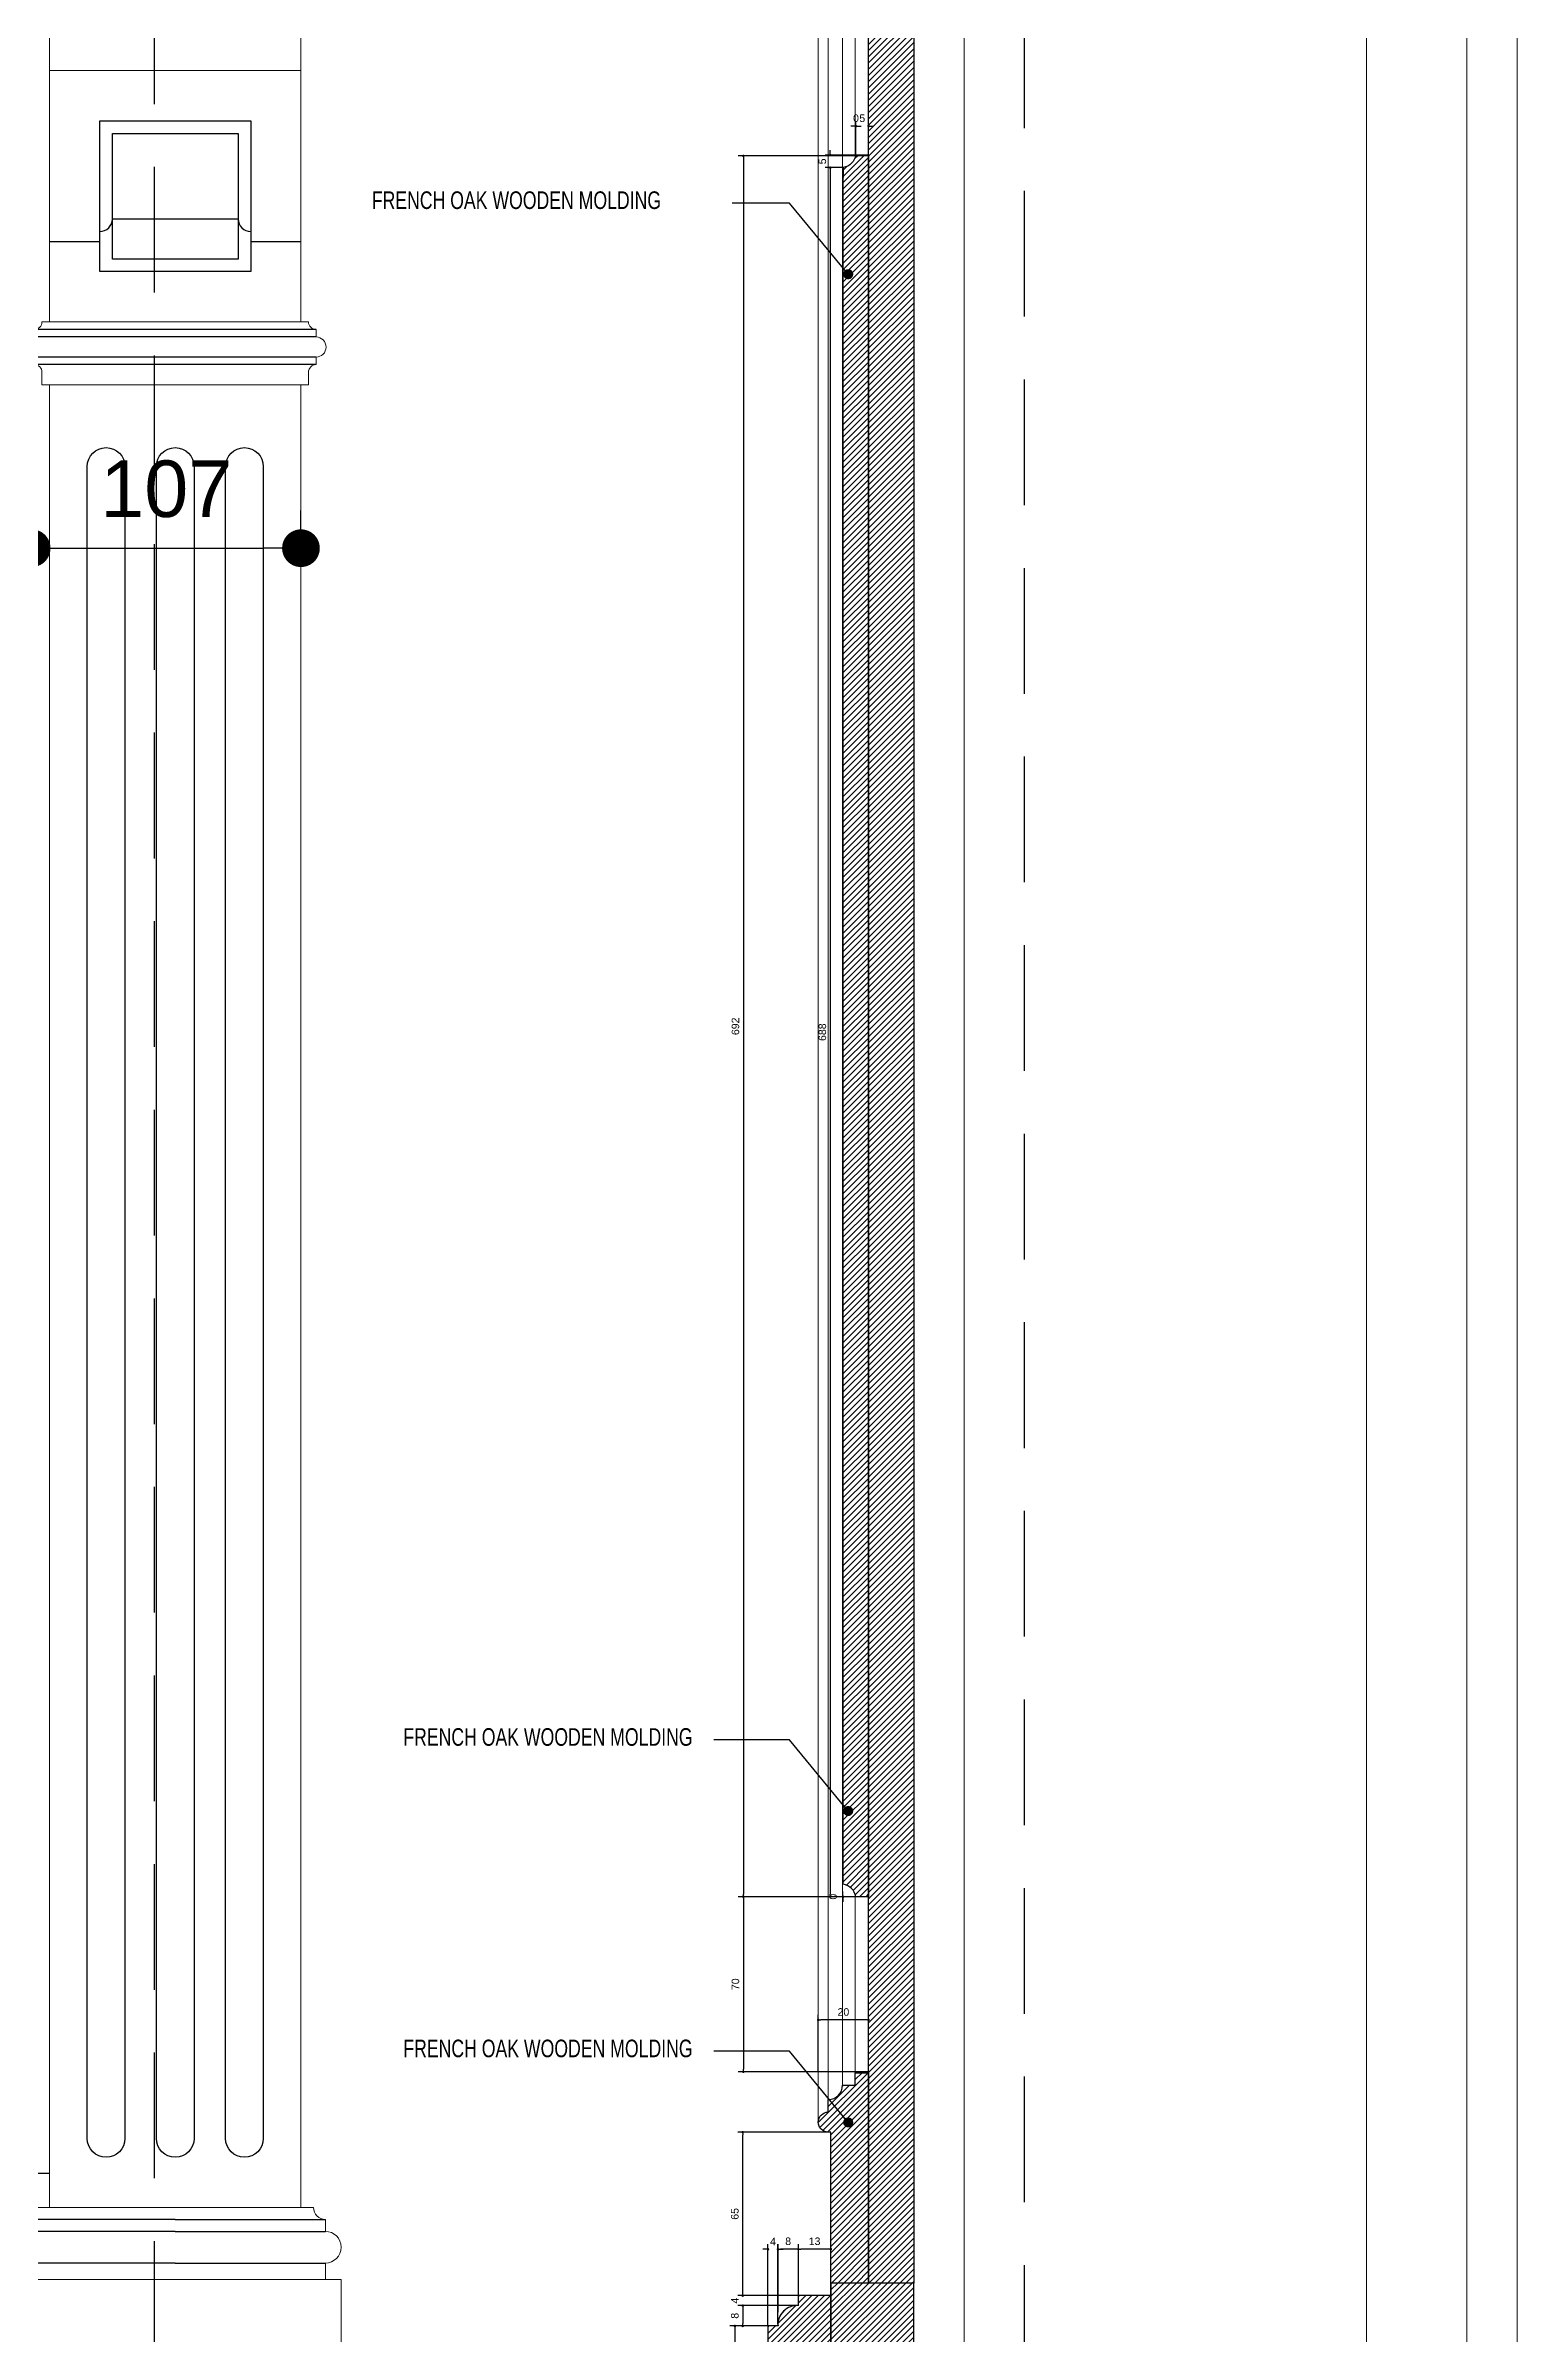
# Model space of a CAD drawing. Header units: inches. Extents: x 274057 to 444617, y 485849 to 635630.
# Drawn here: x 336106 to 336691, y 516499 to 517409 of the extents above; entities that cross this region are included whole.
import ezdxf

# ---------------------------------------------------------------- set-up
doc = ezdxf.new("R2010")
doc.units = ezdxf.units.IN
doc.header["$MEASUREMENT"] = 0
doc.linetypes.add('HIDDEN', pattern=[0.375, 0.25, -0.125])
doc.layers.add('A-DOOR', color=134, linetype='Continuous', lineweight=18)
for name, color, linetype in [('CQ Grg Gypsum', 41, 'Continuous'), ('CQ PANEL DIMENSION', 1, 'Continuous'), ('CQ SPOT DETAIL DIMENSION', 9, 'Continuous'), ('CQ spot detail elevation', 1, 'Continuous'), ('CQ SPOT DETAILS', 40, 'Continuous'), ('CQ text label', 3, 'Continuous'), ('CQ wall section', 5, 'Continuous'), ('CQ Wood Section', 60, 'Continuous'), ('WOOD', 23, 'Continuous'), ('WOOD 01', 34, 'Continuous'), ('WOOD 02', 32, 'Continuous'), ('Wood SECT', 1, 'Continuous')]:
    doc.layers.add(name, color=color, linetype=linetype)
doc.styles.add('DIM 50', font='romans.shx', dxfattribs={"width": 0.75, "height": 100})
doc.styles.get("Standard").update_dxf_attribs({"font": 'arial.ttf'})
doc.dimstyles.new('chester 15', dxfattribs={"dimscale": 0.15, "dimtxt": 150, "dimasz": 100, "dimexe": 100, "dimexo": 0, "dimgap": 80, "dimtad": 1, "dimdec": 0, "dimzin": 0, "dimdsep": 46, "dimtxsty": 'Standard', "dimblk": 'DOT', "dimcen": 100, "dimclrd": 1, "dimclre": 1, "dimclrt": 3, "dimadec": 0, "dimazin": 0, "dimtfac": 1, "dimtdec": 0, "dimtofl": 0, "dimtmove": 0, "dimatfit": 3, "dimfxl": 1, "dimtolj": 1, "dimtzin": 0, "dimlwd": -1, "dimarcsym": 0})
doc.dimstyles.new('CQ 2', dxfattribs={"dimscale": 0.02, "dimtxt": 150, "dimasz": 50, "dimexe": 100, "dimexo": 0, "dimgap": 80, "dimtad": 1, "dimdec": 0, "dimzin": 0, "dimdsep": 46, "dimtxsty": 'Standard', "dimblk": 'DOT', "dimcen": 100, "dimclrd": 1, "dimclre": 1, "dimclrt": 3, "dimadec": 0, "dimazin": 0, "dimtfac": 1, "dimtdec": 0, "dimtofl": 0, "dimtmove": 0, "dimatfit": 3, "dimfxl": 1, "dimtolj": 1, "dimtzin": 0, "dimlwd": -1, "dimarcsym": 0})
doc.dimstyles.get("Standard").update_dxf_attribs({"dimtxt": 0.18, "dimasz": 0.18, "dimexe": 0.18, "dimexo": 0.0625, "dimgap": 0.09, "dimtad": 0, "dimtih": 1, "dimtoh": 1, "dimdec": 4, "dimzin": 0, "dimdsep": 46, "dimtxsty": 'Standard', "dimcen": 0.09, "dimadec": 0, "dimazin": 0, "dimtfac": 1, "dimtdec": 4, "dimtofl": 0, "dimtmove": 0, "dimatfit": 3, "dimfxl": 1, "dimtolj": 1, "dimtzin": 0, "dimarcsym": 0})
pattern_1 = [(225, (36037.1884, 2e-07), (1.233325781, -1.233325781), [])]

# ---------------------------------------------------------------- blocks, each defined once
blk = doc.blocks.new('ff15 section A and B')
at = {"layer": 'A-DOOR', "ltscale": 0.5}
for p, q in [((341436.75, 519049.28, -0.02), (341436.75, 516399.28, 0)), ((341676.75, 519049.28, -0.02), (341676.75, 516399.28, 0)), ((341656.75, 518999.28, -0.02), (341656.75, 516399.28, -0.02))]:
    blk.add_line(p, q, dxfattribs=at)
at = {"layer": 'A-DOOR', "ltscale": 0.5, "elevation": -0.02}
blk.add_lwpolyline([(341496.75, 519019.28), (341456.75, 519019.28), (341456.75, 516399.28), (341496.75, 516399.28)], close=True, dxfattribs=at)
blk = doc.blocks.new('wood panel section')
at = {"layer": 'CQ Wood Section', "lineweight": 0}
h = blk.add_hatch(dxfattribs=at)
h.set_pattern_fill('ANSI31', color=253, scale=13.953488, angle=180)
h.set_pattern_definition(pattern_1)
h.paths.add_polyline_path([(373708.28, 517519.28), (373726.28, 517519.28), (373726.28, 516519.28), (373708.28, 516519.28)])
h = blk.add_hatch(dxfattribs=at)
h.set_pattern_fill('ANSI31', color=253, scale=13.953488, angle=180)
h.set_pattern_definition([(225, (35447.3874, 107.719), (1.233325781, -1.233325781), [])])
edge = h.paths.add_edge_path()
edge.add_arc((373696.89, 516671.53), 6.55, 12.41525, 78.14452)
edge.add_line((373698.24, 516677.94), (373698.24, 517360.63))
edge.add_arc((373696.89, 517367.03), 6.55, 281.90259, 347.58475)
edge.add_line((373703.29, 517365.63), (373708.29, 517365.63))
edge.add_line((373708.29, 517365.63), (373708.28, 516672.94))
edge.add_line((373708.28, 516672.94), (373703.29, 516672.94))
h = blk.add_hatch(dxfattribs=at)
h.set_pattern_fill('ANSI31', color=253, scale=13.953488, angle=180)
h.set_pattern_definition(pattern_1)
edge = h.paths.add_edge_path()
edge.add_arc((373692.28, 516597.94), 5.66, 270, 360)
edge.add_line((373697.94, 516597.94), (373702.94, 516597.94))
edge.add_line((373702.94, 516597.94), (373702.94, 516602.94))
edge.add_line((373702.94, 516602.94), (373708.28, 516602.94))
edge.add_line((373708.28, 516602.94), (373708.28, 516519.28))
edge.add_line((373708.28, 516519.28), (373693.28, 516519.28))
edge.add_line((373693.28, 516519.28), (373693.28, 516579.28))
edge.add_line((373693.28, 516579.28), (373692.28, 516579.28))
edge.add_arc((373692.28, 516583.28), 4, 90, 270, ccw=False)
edge.add_line((373692.28, 516587.28), (373692.28, 516592.28))
h = blk.add_hatch(dxfattribs=at)
h.set_pattern_fill('ANSI31', color=253, scale=13.953488, angle=180)
h.set_pattern_definition([(225, (36037.1884, -4.6098), (1.233325781, -1.233325781), [])])
edge = h.paths.add_edge_path()
edge.add_line((373693.28, 516514.28), (373680.35, 516514.28))
edge.add_line((373680.35, 516514.28), (373680.35, 516510.28))
edge.add_arc((373679.82, 516502.75), 7.55, 85.91365, 184.08635)
edge.add_line((373672.28, 516502.21), (373668.28, 516502.21))
edge.add_line((373668.28, 516502.21), (373668.28, 516399.28))
edge.add_line((373668.28, 516399.28), (373693.28, 516399.28))
edge.add_line((373693.28, 516399.28), (373693.28, 516514.28))
h = blk.add_hatch(dxfattribs=at)
h.set_pattern_fill('ANSI31', color=253, scale=13.953488, angle=180)
h.set_pattern_definition(pattern_1)
h.paths.add_polyline_path([(373726.28, 516519.28), (373693.28, 516519.28), (373693.28, 516399.28), (373726.28, 516399.28)])
at = {"layer": 'CQ Wood Section', "color": 253, "lineweight": 0}
for p, q in [((373688.28, 517455.28, 0), (373688.28, 516583.28, 0)), ((373692.28, 517446.28, 0), (373692.28, 516592.28, 0)), ((373697.94, 516597.94, 0), (373697.94, 517440.63, 0)), ((373702.94, 517435.63, 0), (373702.94, 517364.51, 0)), ((373702.94, 516674.03, 0), (373702.94, 516602.94, 0))]:
    blk.add_line(p, q, dxfattribs=at)
at = {"layer": 'CQ Wood Section', "ltscale": 1000, "elevation": 0}
for points in [[(373708.28, 517519.28), (373726.28, 517519.28), (373726.28, 516519.28), (373708.28, 516519.28)], [(373726.28, 516519.28), (373693.28, 516519.28), (373693.28, 516399.28), (373726.28, 516399.28)]]:
    blk.add_lwpolyline(points, close=True, dxfattribs=at)
for points in [[(373708.29, 517365.63), (373703.29, 517365.63, -0.294706), (373698.25, 517360.63), (373698.24, 517356.65)], [(373708.28, 516672.94), (373703.28, 516672.94, 0.294706), (373698.24, 516677.94), (373698.24, 517356.65)], [(373693.28, 516514.28), (373680.35, 516514.28), (373680.35, 516510.28, 0.456637), (373672.28, 516502.21), (373668.28, 516502.21), (373668.28, 516399.28), (373693.28, 516399.28), (373693.28, 516514.28)]]:
    blk.add_lwpolyline(points, format="xyb", dxfattribs=at)
blk.add_lwpolyline([(373708.29, 517365.63), (373708.28, 516672.94)], dxfattribs=at)
blk.add_lwpolyline([(373692.28, 516592.28, 0.414214), (373697.94, 516597.94), (373702.94, 516597.94), (373702.94, 516602.94), (373708.28, 516602.94), (373708.28, 516519.28), (373693.28, 516519.28), (373693.28, 516579.28), (373692.28, 516579.28, -1), (373692.28, 516587.28)], format="xyb", close=True, dxfattribs=at)
blk = doc.blocks.new('_Dot')
at = {"color": 0, "linetype": 'ByBlock', "lineweight": -2}
blk.add_line((-0.5, 0), (-1, 0), dxfattribs=at)
at = {"color": 0, "linetype": 'ByBlock', "const_width": 0.5}
blk.add_lwpolyline([(-0.25, 0, 1), (0.25, 0, 1)], format="xyb", close=True, dxfattribs=at)
blk = doc.blocks.new('*D360')
at = {"layer": 'CQ SPOT DETAIL DIMENSION', "color": 1, "lineweight": -2, "transparency": 16777216}
for p, q in [((336405.38, 516514.28), (336405.38, 516534.73)), ((336418.3, 516514.28), (336418.3, 516534.73))]:
    blk.add_line(p, q, dxfattribs=at)
at = {"layer": 'CQ SPOT DETAIL DIMENSION', "color": 1, "transparency": 16777216}
blk.add_line((336417.3, 516532.73), (336406.38, 516532.73), dxfattribs=at)
at = {"layer": 'Defpoints', "color": 0, "transparency": 16777216}
for p in [(336405.38, 516532.73), (336405.38, 516514.28, 0), (336418.3, 516514.28, 0)]:
    blk.add_point(p, dxfattribs=at)
at = {"layer": 'CQ SPOT DETAIL DIMENSION', "color": 1, "transparency": 16777216, "rotation": 180}
blk.add_blockref('_Dot', (336405.38, 516532.73), dxfattribs=at)
at = {"layer": 'CQ SPOT DETAIL DIMENSION', "color": 1, "transparency": 16777216}
blk.add_blockref('_Dot', (336418.3, 516532.73), dxfattribs=at)
at = {"layer": 'CQ SPOT DETAIL DIMENSION', "color": 3, "transparency": 16777216, "insert": (336411.84, 516535.86), "char_height": 3, "attachment_point": 5}
blk.add_mtext('\\A1;13', dxfattribs=at)
blk = doc.blocks.new('*D361')
at = {"layer": 'CQ SPOT DETAIL DIMENSION', "color": 1, "lineweight": -2, "transparency": 16777216}
for p, q in [((336397.29, 516507.75), (336397.29, 516534.73)), ((336405.38, 516514.28), (336405.38, 516534.73))]:
    blk.add_line(p, q, dxfattribs=at)
at = {"layer": 'CQ SPOT DETAIL DIMENSION', "color": 1, "transparency": 16777216}
blk.add_line((336404.38, 516532.73), (336398.29, 516532.73), dxfattribs=at)
at = {"layer": 'Defpoints', "color": 0, "transparency": 16777216}
for p in [(336397.29, 516532.73), (336405.38, 516514.28, 0), (336397.29, 516507.75)]:
    blk.add_point(p, dxfattribs=at)
at = {"layer": 'CQ SPOT DETAIL DIMENSION', "color": 1, "transparency": 16777216, "rotation": 180}
blk.add_blockref('_Dot', (336397.29, 516532.73), dxfattribs=at)
at = {"layer": 'CQ SPOT DETAIL DIMENSION', "color": 1, "transparency": 16777216}
blk.add_blockref('_Dot', (336405.38, 516532.73), dxfattribs=at)
at = {"layer": 'CQ SPOT DETAIL DIMENSION', "color": 3, "transparency": 16777216, "insert": (336401.33, 516535.86), "char_height": 3, "attachment_point": 5}
blk.add_mtext('\\A1;8', dxfattribs=at)
blk = doc.blocks.new('*D362')
at = {"layer": 'CQ SPOT DETAIL DIMENSION', "color": 1, "transparency": 16777216}
for p, q in [((336392.3, 516532.71), (336391.3, 516532.71)), ((336398.28, 516532.71), (336399.28, 516532.71))]:
    blk.add_line(p, q, dxfattribs=at)
at = {"layer": 'CQ SPOT DETAIL DIMENSION', "color": 1, "lineweight": -2, "transparency": 16777216}
for p, q in [((336393.3, 516502.19), (336393.3, 516534.71)), ((336397.28, 516502.73), (336397.28, 516534.71))]:
    blk.add_line(p, q, dxfattribs=at)
at = {"layer": 'Defpoints', "color": 0, "transparency": 16777216}
for p in [(336393.3, 516532.71), (336393.3, 516502.19, 0), (336397.28, 516502.73)]:
    blk.add_point(p, dxfattribs=at)
at = {"layer": 'CQ SPOT DETAIL DIMENSION', "color": 1, "transparency": 16777216}
blk.add_blockref('_Dot', (336393.3, 516532.71), dxfattribs=at)
at = {"layer": 'CQ SPOT DETAIL DIMENSION', "color": 1, "transparency": 16777216, "rotation": 180}
blk.add_blockref('_Dot', (336397.28, 516532.71), dxfattribs=at)
at = {"layer": 'CQ SPOT DETAIL DIMENSION', "color": 3, "transparency": 16777216, "insert": (336395.29, 516535.81), "char_height": 3, "attachment_point": 5}
blk.add_mtext('\\A1;4', dxfattribs=at)
blk = doc.blocks.new('*D363')
at = {"layer": 'CQ SPOT DETAIL DIMENSION', "color": 1, "lineweight": -2, "transparency": 16777216}
for p, q in [((336405.38, 516514.26), (336381.25, 516514.26)), ((336405.38, 516510.28), (336381.25, 516510.28))]:
    blk.add_line(p, q, dxfattribs=at)
at = {"layer": 'CQ SPOT DETAIL DIMENSION', "color": 1, "transparency": 16777216}
for p, q in [((336383.25, 516515.26), (336383.25, 516516.26)), ((336383.25, 516509.28), (336383.25, 516508.28))]:
    blk.add_line(p, q, dxfattribs=at)
at = {"layer": 'Defpoints', "color": 0, "transparency": 16777216}
for p in [(336405.38, 516514.26), (336383.25, 516510.28), (336405.38, 516510.28, 0)]:
    blk.add_point(p, dxfattribs=at)
at = {"layer": 'CQ SPOT DETAIL DIMENSION', "color": 1, "transparency": 16777216}
for p, rotation in [((336383.25, 516514.26), 270), ((336383.25, 516510.28), 90)]:
    blk.add_blockref('_Dot', p, dxfattribs=dict(at, rotation=rotation))
at = {"layer": 'CQ SPOT DETAIL DIMENSION', "color": 3, "transparency": 16777216, "insert": (336380.15, 516512.27), "char_height": 3, "attachment_point": 5, "rotation": 90}
blk.add_mtext('\\A1;4', dxfattribs=at)
blk = doc.blocks.new('*D364')
at = {"layer": 'CQ SPOT DETAIL DIMENSION', "color": 1, "lineweight": -2, "transparency": 16777216}
for p, q in [((336405.38, 516510.28), (336381.25, 516510.28)), ((336393.3, 516502.21), (336381.25, 516502.21))]:
    blk.add_line(p, q, dxfattribs=at)
at = {"layer": 'CQ SPOT DETAIL DIMENSION', "color": 1, "transparency": 16777216}
blk.add_line((336383.25, 516509.28), (336383.25, 516503.21), dxfattribs=at)
at = {"layer": 'Defpoints', "color": 0, "transparency": 16777216}
for p in [(336405.38, 516510.28, 0), (336383.25, 516502.21), (336393.3, 516502.21, 0)]:
    blk.add_point(p, dxfattribs=at)
at = {"layer": 'CQ SPOT DETAIL DIMENSION', "color": 1, "transparency": 16777216}
for p, rotation in [((336383.25, 516510.28), 90), ((336383.25, 516502.21), 270)]:
    blk.add_blockref('_Dot', p, dxfattribs=dict(at, rotation=rotation))
at = {"layer": 'CQ SPOT DETAIL DIMENSION', "color": 3, "transparency": 16777216, "insert": (336380.12, 516506.25), "char_height": 3, "attachment_point": 5, "rotation": 90}
blk.add_mtext('\\A1;8', dxfattribs=at)
blk = doc.blocks.new('*D365')
at = {"layer": 'CQ SPOT DETAIL DIMENSION', "color": 1, "lineweight": -2, "transparency": 16777216}
for p, q in [((336393.3, 516502.19), (336378.15, 516502.19)), ((336393.3, 516399.28), (336378.15, 516399.28))]:
    blk.add_line(p, q, dxfattribs=at)
at = {"layer": 'CQ SPOT DETAIL DIMENSION', "color": 1, "transparency": 16777216}
blk.add_line((336380.15, 516501.19), (336380.15, 516400.28), dxfattribs=at)
at = {"layer": 'Defpoints', "color": 0, "transparency": 16777216}
for p in [(336393.3, 516502.19, 0), (336380.15, 516399.28), (336393.3, 516399.28, 0)]:
    blk.add_point(p, dxfattribs=at)
at = {"layer": 'CQ SPOT DETAIL DIMENSION', "color": 1, "transparency": 16777216}
for p, rotation in [((336380.15, 516502.19), 90), ((336380.15, 516399.28), 270)]:
    blk.add_blockref('_Dot', p, dxfattribs=dict(at, rotation=rotation))
at = {"layer": 'CQ SPOT DETAIL DIMENSION', "color": 3, "transparency": 16777216, "insert": (336377.02, 516450.74), "char_height": 3, "attachment_point": 5, "rotation": 90}
blk.add_mtext('\\A1;103', dxfattribs=at)
blk = doc.blocks.new('*D366')
at = {"layer": 'CQ SPOT DETAIL DIMENSION', "color": 1, "lineweight": -2, "transparency": 16777216}
for p, q in [((336418.3, 516579.28), (336381.25, 516579.28)), ((336418.3, 516514.28), (336381.25, 516514.28))]:
    blk.add_line(p, q, dxfattribs=at)
at = {"layer": 'CQ SPOT DETAIL DIMENSION', "color": 1, "transparency": 16777216}
blk.add_line((336383.25, 516515.28), (336383.25, 516578.28), dxfattribs=at)
at = {"layer": 'Defpoints', "color": 0, "transparency": 16777216}
for p in [(336383.25, 516579.28), (336418.3, 516579.28, -0.01), (336418.3, 516514.28, 0)]:
    blk.add_point(p, dxfattribs=at)
at = {"layer": 'CQ SPOT DETAIL DIMENSION', "color": 1, "transparency": 16777216}
for p, rotation in [((336383.25, 516579.28), 90), ((336383.25, 516514.28), 270)]:
    blk.add_blockref('_Dot', p, dxfattribs=dict(at, rotation=rotation))
at = {"layer": 'CQ SPOT DETAIL DIMENSION', "color": 3, "transparency": 16777216, "insert": (336380.12, 516546.78), "char_height": 3, "attachment_point": 5, "rotation": 90}
blk.add_mtext('\\A1;65', dxfattribs=at)
blk = doc.blocks.new('*D367')
at = {"layer": 'CQ SPOT DETAIL DIMENSION', "color": 1, "lineweight": -2, "transparency": 16777216}
for p, q in [((336413.3, 516603.28), (336413.3, 516625.94)), ((336433.3, 516602.94), (336433.3, 516625.94))]:
    blk.add_line(p, q, dxfattribs=at)
at = {"layer": 'CQ SPOT DETAIL DIMENSION', "color": 1, "transparency": 16777216}
blk.add_line((336432.3, 516623.94), (336414.3, 516623.94), dxfattribs=at)
at = {"layer": 'Defpoints', "color": 0, "transparency": 16777216}
for p in [(336413.3, 516623.94), (336413.3, 516603.28), (336433.3, 516602.94, 0)]:
    blk.add_point(p, dxfattribs=at)
at = {"layer": 'CQ SPOT DETAIL DIMENSION', "color": 1, "transparency": 16777216, "rotation": 180}
blk.add_blockref('_Dot', (336413.3, 516623.94), dxfattribs=at)
at = {"layer": 'CQ SPOT DETAIL DIMENSION', "color": 1, "transparency": 16777216}
blk.add_blockref('_Dot', (336433.3, 516623.94), dxfattribs=at)
at = {"layer": 'CQ SPOT DETAIL DIMENSION', "color": 3, "transparency": 16777216, "insert": (336423.3, 516627.07), "char_height": 3, "attachment_point": 5}
blk.add_mtext('\\A1;20', dxfattribs=at)
blk = doc.blocks.new('*D368')
at = {"layer": 'CQ SPOT DETAIL DIMENSION', "color": 1, "lineweight": -2, "transparency": 16777216}
for p, q in [((336433.3, 516672.94), (336381.5, 516672.94)), ((336433.3, 516603.28), (336381.5, 516603.28))]:
    blk.add_line(p, q, dxfattribs=at)
at = {"layer": 'CQ SPOT DETAIL DIMENSION', "color": 1, "transparency": 16777216}
blk.add_line((336383.5, 516671.94), (336383.5, 516604.28), dxfattribs=at)
at = {"layer": 'Defpoints', "color": 0, "transparency": 16777216}
for p in [(336433.3, 516672.94, 0), (336383.5, 516603.28), (336433.3, 516603.28)]:
    blk.add_point(p, dxfattribs=at)
at = {"layer": 'CQ SPOT DETAIL DIMENSION', "color": 1, "transparency": 16777216}
for p, rotation in [((336383.5, 516672.94), 90), ((336383.5, 516603.28), 270)]:
    blk.add_blockref('_Dot', p, dxfattribs=dict(at, rotation=rotation))
at = {"layer": 'CQ SPOT DETAIL DIMENSION', "color": 3, "transparency": 16777216, "insert": (336380.37, 516638.11), "char_height": 3, "attachment_point": 5, "rotation": 90}
blk.add_mtext('\\A1;70', dxfattribs=at)
blk = doc.blocks.new('*D369')
at = {"layer": 'CQ SPOT DETAIL DIMENSION', "color": 1, "lineweight": -2, "transparency": 16777216}
for p, q in [((336433.31, 517365.28), (336381.5, 517365.28)), ((336433.31, 516672.94), (336381.5, 516672.94))]:
    blk.add_line(p, q, dxfattribs=at)
at = {"layer": 'CQ SPOT DETAIL DIMENSION', "color": 1, "transparency": 16777216}
blk.add_line((336383.5, 517364.28), (336383.5, 516673.94), dxfattribs=at)
at = {"layer": 'Defpoints', "color": 0, "transparency": 16777216}
for p in [(336433.31, 517365.28, -0.01), (336383.5, 516672.94), (336433.31, 516672.94)]:
    blk.add_point(p, dxfattribs=at)
at = {"layer": 'CQ SPOT DETAIL DIMENSION', "color": 1, "transparency": 16777216}
for p, rotation in [((336383.5, 517365.28), 90), ((336383.5, 516672.94), 270)]:
    blk.add_blockref('_Dot', p, dxfattribs=dict(at, rotation=rotation))
at = {"layer": 'CQ SPOT DETAIL DIMENSION', "color": 3, "transparency": 16777216, "insert": (336380.37, 517019.11), "char_height": 3, "attachment_point": 5, "rotation": 90}
blk.add_mtext('\\A1;692', dxfattribs=at)
blk = doc.blocks.new('*D370')
at = {"layer": 'CQ SPOT DETAIL DIMENSION', "color": 1, "lineweight": -2, "transparency": 16777216}
for p, q in [((336428.31, 517365.63), (336428.31, 517379.14)), ((336433.3, 517365.63), (336433.3, 517379.14))]:
    blk.add_line(p, q, dxfattribs=at)
at = {"layer": 'CQ SPOT DETAIL DIMENSION', "color": 1, "transparency": 16777216}
for p, q in [((336427.31, 517377.14), (336426.31, 517377.14)), ((336434.3, 517377.14), (336435.3, 517377.14))]:
    blk.add_line(p, q, dxfattribs=at)
at = {"layer": 'Defpoints', "color": 0, "transparency": 16777216}
for p in [(336428.31, 517377.14), (336428.31, 517365.63, 0), (336433.3, 517365.63, 0)]:
    blk.add_point(p, dxfattribs=at)
at = {"layer": 'CQ SPOT DETAIL DIMENSION', "color": 1, "transparency": 16777216}
blk.add_blockref('_Dot', (336428.31, 517377.14), dxfattribs=at)
at = {"layer": 'CQ SPOT DETAIL DIMENSION', "color": 1, "transparency": 16777216, "rotation": 180}
blk.add_blockref('_Dot', (336433.3, 517377.14), dxfattribs=at)
at = {"layer": 'CQ SPOT DETAIL DIMENSION', "color": 3, "transparency": 16777216, "insert": (336430.81, 517380.26), "char_height": 3, "attachment_point": 5}
blk.add_mtext('\\A1;5', dxfattribs=at)
blk = doc.blocks.new('*D371')
at = {"layer": 'CQ SPOT DETAIL DIMENSION', "color": 1, "lineweight": -2, "transparency": 16777216}
blk.add_line((336428.31, 517365.63), (336428.31, 517379.14), dxfattribs=at)
blk.add_line((336428.31, 517365.63), (336428.31, 517379.14), dxfattribs=at)
at = {"layer": 'CQ SPOT DETAIL DIMENSION', "color": 1, "transparency": 16777216}
for p, q in [((336427.31, 517377.14), (336426.31, 517377.14)), ((336429.31, 517377.14), (336430.31, 517377.14))]:
    blk.add_line(p, q, dxfattribs=at)
at = {"layer": 'Defpoints', "color": 0, "transparency": 16777216}
for p in [(336428.31, 517377.14), (336428.31, 517365.63, 0), (336428.31, 517365.63, 0)]:
    blk.add_point(p, dxfattribs=at)
at = {"layer": 'CQ SPOT DETAIL DIMENSION', "color": 1, "transparency": 16777216}
blk.add_blockref('_Dot', (336428.31, 517377.14), dxfattribs=at)
at = {"layer": 'CQ SPOT DETAIL DIMENSION', "color": 1, "transparency": 16777216, "rotation": 180}
blk.add_blockref('_Dot', (336428.31, 517377.14), dxfattribs=at)
at = {"layer": 'CQ SPOT DETAIL DIMENSION', "color": 3, "transparency": 16777216, "insert": (336428.31, 517380.27), "char_height": 3, "attachment_point": 5}
blk.add_mtext('\\A1;0', dxfattribs=at)
blk = doc.blocks.new('*D387')
at = {"layer": 'CQ SPOT DETAIL DIMENSION', "color": 1, "lineweight": -2, "transparency": 16777216}
for p, q in [((336428.31, 517365.63), (336416.06, 517365.63)), ((336423.27, 517360.63), (336416.06, 517360.63))]:
    blk.add_line(p, q, dxfattribs=at)
at = {"layer": 'CQ SPOT DETAIL DIMENSION', "color": 1, "transparency": 16777216}
for p, q in [((336418.06, 517366.63), (336418.06, 517367.63)), ((336418.06, 517359.63), (336418.06, 517358.63))]:
    blk.add_line(p, q, dxfattribs=at)
at = {"layer": 'Defpoints', "color": 0, "transparency": 16777216}
for p in [(336418.06, 517360.63), (336423.27, 517360.63), (336428.31, 517365.63)]:
    blk.add_point(p, dxfattribs=at)
at = {"layer": 'CQ SPOT DETAIL DIMENSION', "color": 1, "transparency": 16777216}
for p, rotation in [((336418.06, 517365.63), 270), ((336418.06, 517360.63), 90)]:
    blk.add_blockref('_Dot', p, dxfattribs=dict(at, rotation=rotation))
at = {"layer": 'CQ SPOT DETAIL DIMENSION', "color": 3, "transparency": 16777216, "insert": (336414.94, 517363.13), "char_height": 3, "attachment_point": 5, "rotation": 90}
blk.add_mtext('\\A1;5', dxfattribs=at)
blk = doc.blocks.new('*D388')
at = {"layer": 'CQ SPOT DETAIL DIMENSION', "color": 1, "lineweight": -2, "transparency": 16777216}
for p, q in [((336423.27, 517360.63), (336416.07, 517360.63)), ((336428.3, 516672.94), (336416.07, 516672.94))]:
    blk.add_line(p, q, dxfattribs=at)
at = {"layer": 'CQ SPOT DETAIL DIMENSION', "color": 1, "transparency": 16777216}
blk.add_line((336418.07, 517359.63), (336418.07, 516673.94), dxfattribs=at)
at = {"layer": 'Defpoints', "color": 0, "transparency": 16777216}
for p in [(336423.27, 517360.63), (336418.07, 516672.94), (336428.3, 516672.94, 0)]:
    blk.add_point(p, dxfattribs=at)
at = {"layer": 'CQ SPOT DETAIL DIMENSION', "color": 1, "transparency": 16777216}
for p, rotation in [((336418.07, 517360.63), 90), ((336418.07, 516672.94), 270)]:
    blk.add_blockref('_Dot', p, dxfattribs=dict(at, rotation=rotation))
at = {"layer": 'CQ SPOT DETAIL DIMENSION', "color": 3, "transparency": 16777216, "insert": (336414.94, 517016.78), "char_height": 3, "attachment_point": 5, "rotation": 90}
blk.add_mtext('\\A1;688', dxfattribs=at)
blk = doc.blocks.new('*D389')
at = {"layer": 'CQ SPOT DETAIL DIMENSION', "color": 1, "lineweight": -2, "transparency": 16777216}
blk.add_line((336428.3, 516672.94), (336421.11, 516672.94), dxfattribs=at)
blk.add_line((336428.3, 516672.94), (336421.11, 516672.94), dxfattribs=at)
at = {"layer": 'CQ SPOT DETAIL DIMENSION', "color": 1, "transparency": 16777216}
for p, q in [((336423.11, 516673.94), (336423.11, 516674.94)), ((336423.11, 516671.94), (336423.11, 516670.94))]:
    blk.add_line(p, q, dxfattribs=at)
at = {"layer": 'Defpoints', "color": 0, "transparency": 16777216}
for p in [(336423.11, 516672.94), (336428.3, 516672.94, 0), (336428.3, 516672.94)]:
    blk.add_point(p, dxfattribs=at)
at = {"layer": 'CQ SPOT DETAIL DIMENSION', "color": 1, "transparency": 16777216}
for rotation in [270, 90]:
    blk.add_blockref('_Dot', (336423.11, 516672.94), dxfattribs=dict(at, rotation=rotation))
at = {"layer": 'CQ SPOT DETAIL DIMENSION', "color": 3, "transparency": 16777216, "insert": (336419.22, 516672.94), "char_height": 3, "attachment_point": 5, "rotation": 90}
blk.add_mtext('\\A1;0', dxfattribs=at)
blk = doc.blocks.new('pilaster wardrobe')
at = {"layer": 'WOOD', "lineweight": 0}
blk.add_line((3399.08, -8726.1, 0), (3333.08, -8726.1, 0), dxfattribs=at)
blk.add_line((3399.08, -8726.1, 0), (3333.08, -8726.1, 0), dxfattribs=at)
at = {"layer": 'WOOD 01', "lineweight": 0, "ltscale": 500}
blk.add_line((3399.08, -8726.1, 0), (3465.08, -8726.1, 0), dxfattribs=at)
at = {"layer": 'WOOD 01', "lineweight": 0, "ltscale": 500, "elevation": 0}
blk.add_lwpolyline([(3349.08, -7847.52), (3349.08, -6067.52), (3449.08, -6067.52), (3449.08, -7847.52), (3349.08, -7847.52)], dxfattribs=at)
for points in [[(3349.08, -7947.52), (3449.08, -7947.52), (3449.08, -7847.52), (3349.08, -7847.52)], [(3349.08, -7972.52), (3449.08, -7972.52), (3449.08, -8697.52), (3349.08, -8697.52)], [(3333.08, -8726.1), (3465.08, -8726.1), (3465.08, -8847.52), (3333.08, -8847.52)]]:
    blk.add_lwpolyline(points, close=True, dxfattribs=at)
for points in [[(3349.08, -7947.52), (3346.08, -7947.52, -0.414214), (3343.08, -7950.52), (3343.08, -7953.52, 1), (3343.08, -7961.52), (3343.08, -7964.52, -0.414214), (3346.08, -7967.52), (3346.08, -7972.52), (3399.08, -7972.52)], [(3449.08, -7947.52), (3452.08, -7947.52, 0.414214), (3455.08, -7950.52), (3455.08, -7953.52, -1), (3455.08, -7961.52), (3455.08, -7964.52, 0.414214), (3452.08, -7967.52), (3452.08, -7972.52), (3399.08, -7972.52)], [(3349.08, -8697.52), (3344.08, -8697.52, -0.414214), (3339.36, -8702.25), (3339.36, -8706.97, 1), (3339.36, -8719.57), (3339.31, -8726.1)], [(3449.08, -8697.52), (3454.08, -8697.52, 0.414214), (3458.81, -8702.25), (3458.81, -8706.97, -1), (3458.81, -8719.57), (3458.85, -8726.1)]]:
    blk.add_lwpolyline(points, format="xyb", dxfattribs=at)
at = {"layer": 'WOOD 02', "color": 8, "ltscale": 100}
for p, q in [((3343.08, -7950.52, 0), (3455.08, -7950.52, 0)), ((3343.08, -7953.52, 0), (3455.08, -7953.52, 0)), ((3343.08, -7961.52, 0), (3455.08, -7961.52, 0)), ((3343.08, -7964.52, 0), (3455.08, -7964.52, 0)), ((3399.08, -8702.25, 0), (3339.36, -8702.25, 0)), ((3399.08, -8706.97, 0), (3339.36, -8706.97, 0)), ((3399.08, -8702.25, 0), (3458.81, -8702.25, 0)), ((3399.08, -8706.97, 0), (3458.81, -8706.97, 0)), ((3399.08, -8719.57, 0), (3339.36, -8719.57, 0)), ((3399.08, -8719.57, 0), (3458.81, -8719.57, 0))]:
    blk.add_line(p, q, dxfattribs=at)
at = {"layer": 'WOOD 02', "color": 8, "ltscale": 100, "elevation": 0}
for points in [[(3369.08, -7927.52), (3429.08, -7927.52), (3429.08, -7867.52), (3369.08, -7867.52)], [(3374.08, -7922.52), (3424.08, -7922.52), (3424.08, -7872.52), (3374.08, -7872.52)]]:
    blk.add_lwpolyline(points, close=True, dxfattribs=at)
for points in [[(3364.08, -8005.02), (3364.08, -8670.02, 1), (3379.08, -8670.02), (3379.08, -8005.02, 1)], [(3391.58, -8005.02), (3391.58, -8670.02, 1), (3406.58, -8670.02), (3406.58, -8005.02, 1)], [(3419.08, -8005.02), (3419.08, -8670.02, 1), (3434.08, -8670.02), (3434.08, -8005.02, 1)]]:
    blk.add_lwpolyline(points, format="xyb", close=True, dxfattribs=at)
at = {"layer": 'Wood SECT', "elevation": 0}
blk.add_lwpolyline([(3449.08, -7915.56), (3429.08, -7915.56), (3429.08, -7911.56, -0.414214), (3424.08, -7906.56), (3399.08, -7906.56), (3374.08, -7906.56, -0.414214), (3369.08, -7911.56), (3369.08, -7915.56), (3349.08, -7915.56)], format="xyb", dxfattribs=at)
blk = doc.blocks.new('FF-15 Cabinet elev B rev')
at = {"layer": 'WOOD 01'}
blk.add_line((7980.94, 581.72, 0.03), (6966.57, 581.72, 0.03), dxfattribs=at)
at = {"layer": 'WOOD', "color": 0, "xscale": -0.9999857733061659, "yscale": 0.9999857733061659, "zscale": 0.9999857733061659}
blk.add_blockref('pilaster wardrobe', (11429.97, 9265.61, 0.03), dxfattribs=at)
blk = doc.blocks.new('*D850')
at = {"layer": 'CQ PANEL DIMENSION', "color": 1, "lineweight": -2, "transparency": 16777216}
for p, q in [((336042.55, 517209.27), (336042.55, 517224.27)), ((336100.43, 517209.27), (336100.43, 517224.27))]:
    blk.add_line(p, q, dxfattribs=at)
at = {"layer": 'CQ PANEL DIMENSION', "color": 1, "transparency": 16777216}
blk.add_line((336057.55, 517209.27), (336085.43, 517209.27), dxfattribs=at)
at = {"layer": 'Defpoints', "color": 0, "transparency": 16777216}
for p in [(336042.55, 517209.27, 0.02), (336100.43, 517209.27, 0.02), (336100.43, 517209.27)]:
    blk.add_point(p, dxfattribs=at)
at = {"layer": 'CQ PANEL DIMENSION', "color": 1, "transparency": 16777216, "xscale": 15, "yscale": 15, "zscale": 15, "rotation": 180}
blk.add_blockref('_Dot', (336042.55, 517209.27), dxfattribs=at)
at = {"layer": 'CQ PANEL DIMENSION', "color": 1, "transparency": 16777216, "xscale": 15, "yscale": 15, "zscale": 15}
blk.add_blockref('_Dot', (336100.43, 517209.27), dxfattribs=at)
at = {"layer": 'CQ PANEL DIMENSION', "color": 3, "transparency": 16777216, "insert": (336071.49, 517232.76), "char_height": 22.5, "attachment_point": 5}
blk.add_mtext('\\A1;58', dxfattribs=at)
blk = doc.blocks.new('*D866')
at = {"layer": 'CQ PANEL DIMENSION', "color": 1, "lineweight": -2, "transparency": 16777216}
for p, q in [((336100.43, 517209.27), (336100.43, 517224.27)), ((336207.55, 517209.27), (336207.55, 517224.27))]:
    blk.add_line(p, q, dxfattribs=at)
at = {"layer": 'CQ PANEL DIMENSION', "color": 1, "transparency": 16777216}
blk.add_line((336115.43, 517209.27), (336192.55, 517209.27), dxfattribs=at)
at = {"layer": 'Defpoints', "color": 0, "transparency": 16777216}
for p in [(336100.43, 517209.27), (336207.55, 517209.27, 0.02), (336207.55, 517209.27)]:
    blk.add_point(p, dxfattribs=at)
at = {"layer": 'CQ PANEL DIMENSION', "color": 1, "transparency": 16777216, "xscale": 15, "yscale": 15, "zscale": 15, "rotation": 180}
blk.add_blockref('_Dot', (336100.43, 517209.27), dxfattribs=at)
at = {"layer": 'CQ PANEL DIMENSION', "color": 1, "transparency": 16777216, "xscale": 15, "yscale": 15, "zscale": 15}
blk.add_blockref('_Dot', (336207.55, 517209.27), dxfattribs=at)
at = {"layer": 'CQ PANEL DIMENSION', "color": 3, "transparency": 16777216, "insert": (336153.99, 517232.76), "char_height": 22.5, "attachment_point": 5}
blk.add_mtext('\\A1;107', dxfattribs=at)

msp = doc.modelspace()

# ---------------------------------------------------------------- linework, layer by layer
at = {"layer": 'CQ spot detail elevation', "color": 3, "linetype": 'HIDDEN', "ltscale": 200, "elevation": 0}
msp.add_lwpolyline([(336149.29, 517651.38), (336495.22, 517651.38), (336495.22, 516335.92), (336149.29, 516335.92)], close=True, dxfattribs=at)

# ---------------------------------------------------------------- block references
at = {"layer": 'CQ Grg Gypsum'}
msp.add_blockref('FF-15 Cabinet elev B rev', (328126.61, 515981.07, 0.02), dxfattribs=at)
at = {"layer": 'CQ wall section', "xscale": -1}
msp.add_blockref('ff15 section A and B', (678128.06, 0), dxfattribs=at)
at = {"layer": 'CQ Wood Section'}
msp.add_blockref('wood panel section', (-37274.98, 0, 0), dxfattribs=at)

# ---------------------------------------------------------------- texts
at = {"layer": 'CQ text label', "ltscale": 500, "char_height": 7, "width": 1867.3923, "attachment_point": 3, "style": 'DIM 50'}
for insert in [(336350.78, 517351.19, -0.02), (336363.32, 516739.96, -0.02), (336363.32, 516616.09, -0.02)]:
    msp.add_mtext('\\pxqr;{\\fCityBlueprint|b0|i0|c2|p2;FRENCH OAK WOODEN MOLDING}', dxfattribs=dict(at, insert=insert))

# ---------------------------------------------------------------- dimensions: what is measured, and where the dimension line sits
at = {"layer": 'CQ PANEL DIMENSION'}
dim = msp.add_linear_dim(base=(336100.43, 517209.27, 0.03), p1=(336042.55, 517209.27, 0.05), p2=(336100.43, 517209.27, 0.05), angle=180, dimstyle='chester 15', dxfattribs=at)
dim.commit()
dim.dimension.update_dxf_attribs({"geometry": '*D850', "text_midpoint": (336071.49, 517232.76, 0.03)})
dim = msp.add_linear_dim(base=(336207.55, 517209.27, 0.03), p1=(336100.43, 517209.27, 0.03), p2=(336207.55, 517209.27, 0.05), angle=180, dimstyle='chester 15', override={"dimtmove": 1}, dxfattribs=at)
dim.commit()
dim.dimension.update_dxf_attribs({"geometry": '*D866', "text_midpoint": (336153.99, 517232.76, 0.03)})
at = {"layer": 'CQ SPOT DETAIL DIMENSION'}
for base, p1, p2, angle, picture, middle in [((336428.31458141, 517377.13521131, -0.00134293), (336428.31458141, 517365.627023, -0.00134284), (336428.31458141, 517365.627023, -0.00134284), 180, '*D371', (336428.31458141, 517377.13521131, -0.00134293)), ((336423.10553253, 516672.94089166, -0.00134293), (336428.30448184, 516672.94089166, -0.00134284), (336428.30448184, 516672.94089166, -0.00134293), 90, '*D389', (336422.3494212, 516672.94089166, -0.00134293)), ((336393.3, 516532.71, 0), (336397.28, 516502.73, 0), (336393.3, 516502.19, 0), 180, '*D362', (336395.29, 516532.71, 0))]:
    dim = msp.add_linear_dim(base=base, p1=p1, p2=p2, angle=angle, dimstyle='CQ 2', override={"dimtmove": 1}, dxfattribs=at)
    dim.commit()
    dim.dimension.update_dxf_attribs({"geometry": picture, "text_midpoint": middle, "dimtype": 160})
for base, p1, p2, angle, picture, middle in [((336428.31, 517377.14, 0), (336433.3, 517365.63, 0), (336428.31, 517365.63, 0), 180, '*D370', (336430.81, 517377.14, 0)), ((336418.06, 517360.63, 0), (336428.31, 517365.63, 0), (336423.27, 517360.63, 0), 90, '*D387', (336418.06, 517363.13, 0)), ((336383.25, 516510.28, 0), (336405.38, 516514.26, 0), (336405.38, 516510.28, 0), 90, '*D363', (336383.25, 516512.27, 0))]:
    dim = msp.add_linear_dim(base=base, p1=p1, p2=p2, angle=angle, dimstyle='CQ 2', dxfattribs=at)
    dim.commit()
    dim.dimension.update_dxf_attribs({"geometry": picture, "text_midpoint": middle, "dimtype": 160})
for base, p1, p2, angle, picture, middle in [((336383.5, 516672.94, 0), (336433.31, 517365.28, -0.01), (336433.31, 516672.94, 0), 90, '*D369', (336380.37, 517019.11, 0)), ((336383.5, 516603.28, 0), (336433.3, 516672.94, 0), (336433.3, 516603.28, 0), 90, '*D368', (336380.37, 516638.11, 0)), ((336413.3, 516623.94, 0), (336433.3, 516602.94, 0), (336413.3, 516603.28, 0), 180, '*D367', (336423.3, 516627.07, 0)), ((336383.25, 516579.28, 0), (336418.3, 516514.28, 0), (336418.3, 516579.28, -0.01), 90, '*D366', (336380.12, 516546.78, 0)), ((336405.38, 516532.73, 0), (336418.3, 516514.28, 0), (336405.38, 516514.28, 0), 180, '*D360', (336411.84, 516535.86, 0)), ((336383.25, 516502.21, 0), (336405.38, 516510.28, 0), (336393.3, 516502.21, 0), 90, '*D364', (336380.12, 516506.25, 0)), ((336380.15, 516399.28, 0), (336393.3, 516502.19, 0), (336393.3, 516399.28, 0), 90, '*D365', (336377.02, 516450.74, 0))]:
    dim = msp.add_linear_dim(base=base, p1=p1, p2=p2, angle=angle, dimstyle='CQ 2', dxfattribs=at)
    dim.commit()
    dim.dimension.update_dxf_attribs({"geometry": picture, "text_midpoint": middle})
for base, p1, p2, angle, picture, middle in [((336418.07, 516672.94, 0), (336423.27, 517360.63, 0), (336428.3, 516672.94, 0), 90, '*D388', (336414.94, 517016.78, 0)), ((336397.29, 516532.73, 0), (336405.38, 516514.28, 0), (336397.29, 516507.75, 0), 180, '*D361', (336401.33, 516535.86, 0))]:
    dim = msp.add_linear_dim(base=base, p1=p1, p2=p2, angle=angle, dimstyle='CQ 2', override={"dimtmove": 1}, dxfattribs=at)
    dim.commit()
    dim.dimension.update_dxf_attribs({"geometry": picture, "text_midpoint": middle})

# ---------------------------------------------------------------- leaders
at = {"layer": 'CQ SPOT DETAILS', "color": 1}
for points in [[(336425.21, 517318.24, -0.01), (336401.86, 517346.55, -0.01), (336379.06, 517346.55, -0.01)], [(336425.21, 516707.01, -0.01), (336401.86, 516735.32, -0.01), (336371.81, 516735.32, -0.01)], [(336425.21, 516583.15, -0.01), (336401.86, 516611.46, -0.01), (336371.81, 516611.46, -0.01)]]:
    msp.add_leader(points, dimstyle='Standard', override={"dimasz": 4, "dimldrblk": 'Dot', "dimfxl": 0.1, "dimarcsym": 2}, dxfattribs=at)

doc.saveas('drawing.dxf')
